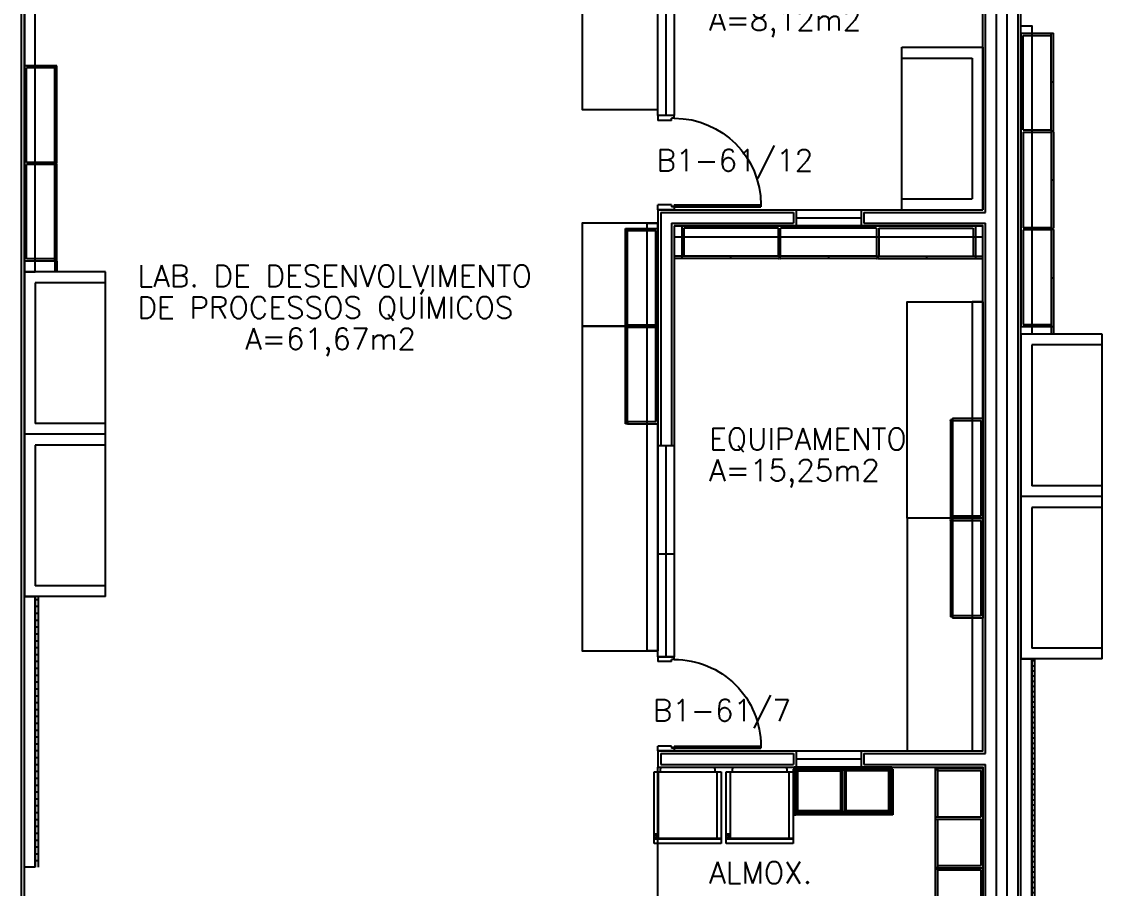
# Model space of a CAD drawing. Header units: inches. Extents: x -15 to 119, y -6 to 56.
# Drawn here: x 54.05 to 64.05, y 37.9 to 45.91 of the extents above; entities that cross this region are included whole.
import ezdxf

# ---------------------------------------------------------------- set-up
doc = ezdxf.new("R2010")
doc.units = ezdxf.units.IN
doc.header["$MEASUREMENT"] = 0
doc.header["$PDMODE"] = 1
doc.linetypes.add('HIDDEN', pattern=[9.525, 6.35, -3.175])
doc.linetypes.add('HIDDEN2', pattern=[4.7625, 3.175, -1.5875])
doc.layers.get('0').update_dxf_attribs({"linetype": 'CONTINUOUS'})
for name, color, linetype in [('ar-alv', 2, 'CONTINUOUS'), ('ar-armario180', 1, 'CONTINUOUS'), ('ar-armarioproj', 1, 'HIDDEN'), ('ar-cap', 2, 'CONTINUOUS'), ('ar-castelo', 2, 'CONTINUOUS'), ('ar-copa', 1, 'CONTINUOUS'), ('ar-esq', 2, 'CONTINUOUS'), ('ar-estc-b', 253, 'CONTINUOUS'), ('ar-grade-lab', 2, 'CONTINUOUS'), ('ar-porta', 1, 'CONTINUOUS'), ('ar-proj', 1, 'HIDDEN'), ('ar-reboco', 2, 'CONTINUOUS'), ('armario piso-teto', 2, 'CONTINUOUS'), ('armario-proj', 1, 'HIDDEN2'), ('armariop-t01', 1, 'CONTINUOUS'), ('banc', 1, 'CONTINUOUS'), ('brs-proj', 1, 'HIDDEN'), ('cap01', 2, 'CONTINUOUS'), ('cap02', 1, 'CONTINUOUS'), ('cong', 7, 'CONTINUOUS'), ('COZ1', 1, 'CONTINUOUS'), ('COZ2', 1, 'CONTINUOUS'), ('ENDEREÇO', 2, 'CONTINUOUS'), ('esq-01', 3, 'CONTINUOUS'), ('esq-02', 2, 'CONTINUOUS'), ('ptm', 2, 'CONTINUOUS')]:
    doc.layers.add(name, color=color, linetype=linetype)
doc.styles.add('UNB-100', font='simplex.shx', dxfattribs={"height": 0.2})
pattern_1 = [(7e-15, (111.31, 42.225), (0, 0.0635), [])]
pattern_2 = [(0, (75.11, 47.725), (0, 0.047625), [])]

# ---------------------------------------------------------------- blocks, each defined once
blk = doc.blocks.new('cp-01p')
at = {"layer": 'cap01'}
for p, q in [((-0.75, 0.75), (-0.75, 0.65)), ((-0.75, 0.75), (0, 0.75)), ((-0.7255, 0.75), (0, 0.75)), ((0, -0.75), (0, 0.75)), ((-0.75, 0.65), (-0.1, 0.65)), ((-0.1, -0.65), (-0.1, 0.65)), ((-0.75, -0.65), (-0.1, -0.65)), ((-0.75, -0.65), (-0.75, -0.75)), ((-0.75, -0.75), (0, -0.75))]:
    blk.add_line(p, q, dxfattribs=at)
at = {"layer": 'cap02'}
blk.add_line((-0.75, 0.65), (-0.75, -0.65), dxfattribs=at)
blk = doc.blocks.new('pm-80-01p')
at = {"layer": 'cong'}
blk.add_point((0, 0), dxfattribs=at)
at = {"layer": 'ptm'}
for p, q in [((0.105, 0.075), (0.105, 0.875)), ((0.125, 0.875), (0.105, 0.875)), ((0.125, 0.075), (0.125, 0.875)), ((0.105, 0.075), (0.08, 0.075)), ((0.08, 0.075), (0.08, -0.075)), ((0.125, 0.075), (0.105, 0.075)), ((0.105, 0.075), (0.105, 0.05)), ((0.125, 0.05), (0.105, 0.05)), ((0.125, 0.05), (0.125, -0.075)), ((0.905, 0.05), (0.905, -0.075)), ((0.905, 0.05), (0.925, 0.05)), ((0.925, 0.075), (0.95, 0.075)), ((0.925, 0.075), (0.925, 0.05)), ((0.95, 0.075), (0.95, -0.075)), ((0.08, -0.075), (0.125, -0.075)), ((0.95, -0.075), (0.905, -0.075))]:
    blk.add_line(p, q, dxfattribs=at)
at = {"layer": 'ptm', "color": 1}
blk.add_arc((0.125, 0.075), 0.8, 360, 90, dxfattribs=at)
blk = doc.blocks.new('esq17-01p')
at = {"layer": 'cong'}
blk.add_point((-0.015, 0), dxfattribs=at)
at = {"layer": 'esq-01', "color": 1}
for p, q in [((2.025, 0), (0.075, 0)), ((1.075, 0.075), (1.075, -0.075))]:
    blk.add_line(p, q, dxfattribs=at)
at = {"layer": 'esq-01'}
blk.add_line((2.025, 0.075), (2.025, -0.075), dxfattribs=at)
at = {"layer": 'esq-02'}
blk.add_lwpolyline([(2.025, 0.075), (0.075, 0.075), (0.075, -0.075), (2.025, -0.075)], close=True, dxfattribs=at)
at = {"rotation": 180}
blk.add_blockref('pm-80-01p', (2.975, 0), dxfattribs=at)
blk = doc.blocks.new('GLDR-01P')
at = {"layer": 'COZ1', "color": 2}
for p, q in [((310, -65), (-310, -65)), ((-310, -65), (-310, -725)), ((310, -725), (310, -65)), ((-310, -725), (310, -725))]:
    blk.add_line(p, q, dxfattribs=at)
at = {"layer": 'COZ2', "color": 2}
for p, q in [((-270, -65), (-270, -680)), ((-250, -40), (-250, -65)), ((230, -20), (-230, -20)), ((250, -65), (250, -40)), ((270, -680), (270, -65)), ((-310, -680), (310, -680)), ((-310, -685), (310, -685)), ((270, -640), (310, -640))]:
    blk.add_line(p, q, dxfattribs=at)
blk.add_circle((290, -660), 9.23, dxfattribs=at)
for centre, start, end in [((-230, -40), 90, 180), ((230, -40), 0, 90)]:
    blk.add_arc(centre, 20, start, end, dxfattribs=at)
blk = doc.blocks.new('bnc-08p')
at = {"layer": 'banc'}
blk.add_lwpolyline([(-1, 0), (1, 0), (1, 0.7), (-1, 0.7)], close=True, dxfattribs=at)
at = {"layer": 'cong'}
blk.add_point((0, 0), dxfattribs=at)
blk = doc.blocks.new('bnc-06p')
at = {"layer": 'banc'}
blk.add_lwpolyline([(-1.075, 0), (1.075, 0), (1.075, 0.7), (-1.075, 0.7)], close=True, dxfattribs=at)
at = {"layer": 'cong'}
blk.add_point((0, 0), dxfattribs=at)
blk = doc.blocks.new('mob-ar2')
at = {"layer": 'ar-armarioproj'}
for p, q in [((-0.9025, 0.3), (-0.9025, 0)), ((-0.0025, 0.3), (-0.9025, 0.3)), ((-0.4525, 0.28), (-0.4525, 0.3)), ((-0.0025, 0.28), (-0.0025, 0.3)), ((0.9025, 0.3), (0.0025, 0.3)), ((0.0025, 0.28), (0.0025, 0.3)), ((0.4525, 0.28), (0.4525, 0.3)), ((0.9025, 0.28), (0.9025, 0.3)), ((-0.8825, 0.28), (-0.9025, 0.28)), ((-0.01, 0.28), (-0.8925, 0.28)), ((-0.8825, 0.28), (-0.8825, 0.02)), ((-0.01, 0.28), (-0.01, 0.02)), ((-0.01, 0.28), (0.01, 0.28)), ((0.01, 0.28), (0.01, 0.02)), ((0.8925, 0.28), (0.01, 0.28)), ((0.8825, 0.28), (0.8825, 0.02)), ((0.8825, 0.28), (0.9025, 0.28)), ((0.9025, 0.28), (0.9025, 0)), ((-0.01, 0.02), (-0.8825, 0.02)), ((0.01, 0), (-0.01, 0)), ((0.8825, 0.02), (0.01, 0.02)), ((-0.01, 0), (-0.9025, 0)), ((0.8825, 0), (0.01, 0)), ((0.9025, 0), (0.8825, 0))]:
    blk.add_line(p, q, dxfattribs=at)
at = {"layer": 'cong'}
blk.add_point((0, 0), dxfattribs=at)
blk = doc.blocks.new('bnc-15p')
at = {"layer": 'banc'}
blk.add_lwpolyline([(-1.5, 0), (1.5, 0), (1.5, 0.7), (-1.5, 0.7)], close=True, dxfattribs=at)
at = {"layer": 'cong'}
blk.add_point((0, 0), dxfattribs=at)
blk = doc.blocks.new('mob-ar3')
at = {"layer": 'ar-armarioproj'}
for p, q in [((-1.3825, 0), (-1.3825, 0.3)), ((-0.49, 0.3), (-1.3825, 0.3)), ((-1.3825, 0.28), (-1.3825, 0.3)), ((-1.3825, 0.28), (-1.3825, 0.3)), ((-0.9325, 0.28), (-0.9325, 0.3)), ((-0.49, 0.3), (-0.4825, 0.3)), ((-0.4825, 0.28), (-0.4825, 0.3)), ((-0.4775, 0.3), (-0.47, 0.3)), ((-0.4775, 0.28), (-0.4775, 0.3)), ((0.415, 0.3), (-0.47, 0.3)), ((-0.0275, 0.28), (-0.0275, 0.3)), ((0.415, 0.3), (0.4225, 0.3)), ((0.4225, 0.28), (0.4225, 0.3)), ((0.4275, 0.28), (0.4275, 0.3)), ((0.4275, 0.3), (0.435, 0.3)), ((0.435, 0.3), (1.3075, 0.3)), ((0.8775, 0.28), (0.8775, 0.3)), ((1.3075, 0.3), (1.3275, 0.3)), ((1.3275, 0), (1.3275, 0.3)), ((-0.48, 0.28), (-1.3825, 0.28)), ((-1.3625, 0.02), (-1.3625, 0.28)), ((-0.49, 0.28), (-0.49, 0.02)), ((0.425, 0.28), (-0.48, 0.28)), ((-0.47, 0.28), (-0.47, 0.02)), ((0.415, 0.02), (0.415, 0.28)), ((0.425, 0.28), (1.3275, 0.28)), ((0.435, 0.02), (0.435, 0.28)), ((1.3075, 0.02), (1.3075, 0.28)), ((-0.49, 0.02), (-1.3625, 0.02)), ((0.415, 0.02), (-0.47, 0.02)), ((0.435, 0.02), (1.3075, 0.02)), ((1.3275, 0), (-1.3825, 0))]:
    blk.add_line(p, q, dxfattribs=at)
at = {"layer": 'cong'}
blk.add_point((-0.025, 0), dxfattribs=at)
blk = doc.blocks.new('mob-ar1')
at = {"layer": 'ar-armarioproj'}
for p, q in [((0.44125, 0.3), (-0.45125, 0.3)), ((-0.45125, 0.28), (-0.45125, 0.3)), ((-0.45125, 0.28), (-0.45125, 0.3)), ((-0.00125, 0.28), (-0.00125, 0.3)), ((0.44125, 0.3), (0.44875, 0.3)), ((0.44875, 0.28), (0.44875, 0.3)), ((0.46125, 0.28), (-0.46125, 0.28)), ((-0.46125, 0), (-0.46125, 0.28)), ((-0.44125, 0.02), (-0.44125, 0.28)), ((0.44125, 0.28), (0.44125, 0.02)), ((0.46125, 0.28), (0.46125, 0)), ((0.46125, 0), (-0.46125, 0)), ((0.44125, 0.02), (-0.44125, 0.02))]:
    blk.add_line(p, q, dxfattribs=at)
at = {"layer": 'cong'}
blk.add_point((0, 0), dxfattribs=at)
blk = doc.blocks.new('mob-ar5')
at = {"layer": 'armario piso-teto'}
for p, q in [((-0.48, 0.44), (0.44, 0.44)), ((-0.48, 0.42), (-0.48, 0.44)), ((-0.48, 0.44), (-0.48, 0.42)), ((-0.48, 0.42), (-0.48, 0)), ((-0.46, 0.42), (-0.48, 0.42)), ((-0.47, 0.42), (-0.03, 0.42)), ((-0.46, 0.42), (-0.46, 0.02)), ((-0.03, 0.44), (-0.03, 0.02)), ((-0.03, 0.44), (-0.03, 0.42)), ((-0.01, 0.44), (-0.01, 0.42)), ((-0.01, 0.44), (-0.01, 0.02)), ((-0.01, 0.42), (0.42, 0.42)), ((0.42, 0.42), (0.42, 0.02)), ((0.42, 0.42), (0.44, 0.42)), ((0.44, 0.44), (0.44, 0)), ((-0.48, 0), (0.44, 0)), ((-0.46, 0.02), (-0.03, 0.02)), ((-0.01, 0.02), (0.42, 0.02))]:
    blk.add_line(p, q, dxfattribs=at)
at = {"layer": 'cong'}
blk.add_point((0, 0), dxfattribs=at)
blk = doc.blocks.new('esq17d-01p')
at = {"layer": 'cong'}
blk.add_point((0.1, 0), dxfattribs=at)
blk.add_point((0.1, 0), dxfattribs=at)
at = {"layer": 'esq-01'}
for p, q in [((1.18, 0.075), (1.18, -0.075)), ((2.17, 0), (0.19, 0))]:
    blk.add_line(p, q, dxfattribs=at)
at = {"layer": 'esq-02'}
blk.add_lwpolyline([(2.17, 0.075), (0.19, 0.075), (0.19, -0.075), (2.17, -0.075), (2.17, 0.075)], close=True, dxfattribs=at)
at = {"layer": 'ptm', "rotation": 180}
blk.add_blockref('pm-80-01p', (3.12, 0), dxfattribs=at)
blk = doc.blocks.new('mob-ar5m')
at = {"layer": 'armario piso-teto'}
for p, q in [((-0.48, 0.42), (-0.48, 0)), ((-0.455, 0.42), (-0.48, 0.42)), ((-0.47, 0.44), (-0.0225, 0.44)), ((-0.47, 0.41), (-0.47, 0.01)), ((-0.47, 0.41), (-0.455, 0.41)), ((-0.46, 0.43), (-0.0325, 0.43)), ((-0.455, 0.41), (-0.455, 0.42)), ((-0.03, 0.42), (-0.03, 0.02)), ((-0.0175, 0.44), (0.43, 0.44)), ((-0.01, 0.42), (-0.01, 0.02)), ((-0.0075, 0.43), (0.42, 0.43)), ((0.415, 0.42), (0.44, 0.42)), ((0.415, 0.41), (0.415, 0.42)), ((0.43, 0.41), (0.415, 0.41)), ((0.43, 0.41), (0.43, 0.01)), ((0.44, 0.42), (0.44, 0)), ((-0.48, 0), (-0.455, 0)), ((-0.47, 0.035), (-0.46, 0.035)), ((-0.47, 0.01), (0.43, 0.01)), ((-0.46, 0.035), (-0.46, 0.02)), ((-0.46, 0.02), (0.42, 0.02)), ((-0.455, 0.01), (-0.455, 0)), ((0.415, 0.01), (0.415, 0)), ((0.44, 0), (0.415, 0)), ((0.42, 0.035), (0.42, 0.02)), ((0.43, 0.035), (0.42, 0.035))]:
    blk.add_line(p, q, dxfattribs=at)
at = {"layer": 'armario piso-teto', "linetype": 'Continuous'}
for p, q in [((-0.47, 0.42), (-0.47, 0.44)), ((-0.46, 0.42), (-0.46, 0.43)), ((-0.0325, 0.42), (-0.0325, 0.43)), ((-0.0325, 0.42), (-0.0075, 0.42)), ((-0.0225, 0.42), (-0.0225, 0.44)), ((-0.0225, 0.42), (-0.0225, 0.44)), ((-0.02, 0.42), (-0.02, 0.405)), ((-0.0175, 0.42), (-0.0175, 0.44)), ((-0.0175, 0.42), (-0.0175, 0.44)), ((-0.0075, 0.42), (-0.0075, 0.43)), ((0.42, 0.42), (0.42, 0.43)), ((0.43, 0.42), (0.43, 0.44)), ((-0.02, 0.02), (-0.02, 0.035))]:
    blk.add_line(p, q, dxfattribs=at)
at = {"layer": 'armario-proj', "linetype": 'HIDDEN2'}
for p, q in [((-0.455, 0.41), (-0.44, 0.41)), ((-0.44, 0.41), (-0.44, 0.02)), ((-0.045, 0.41), (-0.045, 0.02)), ((-0.03, 0.41), (-0.045, 0.41)), ((0.005, 0.41), (0.005, 0.02)), ((0.4, 0.41), (0.4, 0.02)), ((-0.44, 0.035), (-0.045, 0.035)), ((0.005, 0.035), (0.4, 0.035))]:
    blk.add_line(p, q, dxfattribs=at)
at = {"layer": 'armariop-t01', "linetype": 'Continuous'}
for p, q in [((-0.455, 0.42), (-0.0325, 0.42)), ((-0.455, 0.41), (-0.455, 0.02)), ((-0.45, 0.41), (-0.035, 0.41)), ((-0.45, 0.41), (-0.45, 0.025)), ((-0.445, 0.405), (-0.04, 0.405)), ((-0.445, 0.405), (-0.445, 0.03)), ((-0.01, 0.41), (0.005, 0.41)), ((0.415, 0.42), (-0.0075, 0.42)), ((0.41, 0.41), (-0.005, 0.41)), ((0.405, 0.405), (0, 0.405)), ((0.4, 0.4099), (0.415, 0.4099)), ((0.405, 0.405), (0.405, 0.03)), ((0.41, 0.41), (0.41, 0.025)), ((0.415, 0.41), (0.415, 0.02)), ((-0.455, 0), (0.415, 0))]:
    blk.add_line(p, q, dxfattribs=at)
at = {"layer": 'armariop-t01'}
for p, q in [((-0.04, 0.405), (-0.04, 0.03)), ((-0.035, 0.41), (-0.035, 0.025)), ((-0.005, 0.41), (-0.005, 0.025)), ((0, 0.405), (0, 0.03)), ((-0.45, 0.025), (-0.035, 0.025)), ((-0.445, 0.03), (-0.04, 0.03)), ((0.41, 0.025), (-0.005, 0.025)), ((0.405, 0.03), (0, 0.03))]:
    blk.add_line(p, q, dxfattribs=at)
at = {"layer": 'cong'}
blk.add_point((0, 0), dxfattribs=at)
blk = doc.blocks.new('bnc-10p')
at = {"layer": 'banc'}
blk.add_lwpolyline([(-0.475, 0), (0.475, 0), (0.475, 0.7), (-0.475, 0.7)], close=True, dxfattribs=at)
at = {"layer": 'cong'}
blk.add_point((0, 0), dxfattribs=at)
blk = doc.blocks.new('bnc-31p')
at = {"layer": 'banc'}
blk.add_lwpolyline([(-0.9625, 0), (0.9625, 0), (0.9625, 0.7), (-0.9625, 0.7)], close=True, dxfattribs=at)
at = {"layer": 'cong'}
blk.add_point((0, 0), dxfattribs=at)

msp = doc.modelspace()

# ---------------------------------------------------------------- hatches: boundary and pattern name
at = {"layer": 'ar-grade-lab'}
h = msp.add_hatch(dxfattribs=at)
h.set_pattern_fill('LINE', color=256, scale=0.02, style=0)
h.set_pattern_definition(pattern_1)
h.paths.add_polyline_path([(54.175, 40.6), (54.205, 40.6), (54.205, 40.1), (54.175, 40.1)])
h.paths.add_polyline_path([(54.175, 40.1), (54.205, 40.1), (54.205, 39.1), (54.175, 39.1)])
h.paths.add_polyline_path([(54.175, 39.1), (54.205, 39.1), (54.205, 38.1), (54.175, 38.1)])
h.paths.add_polyline_path([(54.6682, 39.5527), (54.1397, 39.5527), (54.1397, 39.8527), (54.6682, 39.8527)], flags=9)
h.paths.add_polyline_path([(55.0887, 39.2781), (54.122, 39.2781), (54.122, 39.5781), (55.0887, 39.5781)], flags=9)
h = msp.add_hatch(dxfattribs=at)
h.set_pattern_fill('LINE', color=256, scale=0.02, style=0)
h.set_pattern_definition(pattern_1)
h.paths.add_polyline_path([(54.175, 40.1), (54.205, 40.1), (54.205, 39.1), (54.175, 39.1)])
h = msp.add_hatch(dxfattribs=at)
h.set_pattern_fill('LINE', color=256, scale=0.015, style=0)
h.set_pattern_definition(pattern_2)
h.paths.add_polyline_path([(63.405, 40.025), (63.375, 40.025), (63.375, 39.1), (63.405, 39.1)])
h = msp.add_hatch(dxfattribs=at)
h.set_pattern_fill('LINE', color=256, scale=0.015, style=0)
h.set_pattern_definition(pattern_2)
h.paths.add_polyline_path([(63.405, 39.1), (63.375, 39.1), (63.375, 38.1), (63.405, 38.1)])
h.paths.add_polyline_path([(63.405, 38.1), (63.375, 38.1), (63.375, 37.175), (63.405, 37.175)])
h.paths.add_polyline_path([(63.2888, 38.2484), (64.0459, 38.2484), (64.0459, 38.5484), (63.2888, 38.5484)], flags=9)
h = msp.add_hatch(dxfattribs=at)
h.set_pattern_fill('LINE', color=256, scale=0.015, style=0)
h.set_pattern_definition(pattern_2)
h.paths.add_polyline_path([(63.405, 39.1), (63.375, 39.1), (63.375, 38.1), (63.405, 38.1)])

# ---------------------------------------------------------------- linework, layer by layer
at = {"layer": 'ar-alv'}
for p, q in [((54.05, 37.175), (54.05, 47.025)), ((54.075, 37.975), (54.075, 47.025)), ((62.95, 44.15), (62.95, 47.025)), ((63.05, 37.175), (63.05, 47.025)), ((63.15, 37.175), (63.15, 47.025)), ((63.25, 37.175), (63.25, 47.025)), ((59.95, 44.15), (61.175, 44.15)), ((59.95, 44.15), (59.95, 41.995)), ((61.175, 44.15), (61.175, 44.05)), ((61.825, 44.15), (62.95, 44.15)), ((61.825, 44.15), (61.825, 44.05)), ((60.05, 44.05), (61.175, 44.05)), ((60.05, 44.05), (60.05, 41.995)), ((61.825, 44.05), (62.95, 44.05)), ((62.95, 39.15), (62.95, 44.05)), ((59.95, 39.15), (61.175, 39.15)), ((59.95, 39.15), (59.95, 39.05)), ((61.175, 39.15), (61.175, 39.05)), ((61.825, 39.15), (62.95, 39.15)), ((61.825, 39.15), (61.825, 39.05)), ((59.95, 39.05), (61.175, 39.05)), ((61.825, 39.05), (62.95, 39.05)), ((62.95, 37.175), (62.95, 39.05))]:
    msp.add_line(p, q, dxfattribs=at)
at = {"layer": 'ar-armarioproj'}
for p, q in [((60.145, 43.745), (60.075, 43.745)), ((60.145, 43.725), (60.075, 43.725)), ((62.855, 43.745), (62.925, 43.745)), ((62.855, 43.725), (62.925, 43.725)), ((63.555, 43.095), (63.555, 43.025)), ((63.575, 43.095), (63.575, 43.025))]:
    msp.add_line(p, q, dxfattribs=at)
at = {"layer": 'ar-castelo'}
for points in [[(54.075, 43.6), (54.175, 43.6), (54.175, 46.1), (54.075, 46.1)], [(63.275, 45.875), (63.375, 45.875), (63.375, 43.025), (63.275, 43.025)], [(59.825, 44.05), (59.925, 44.05), (59.925, 40.1), (59.825, 40.1)], [(60.075, 44.025), (60.075, 43.925), (62.925, 43.925), (62.925, 44.025)], [(62.925, 43.325), (62.825, 43.325), (62.825, 39.175), (62.925, 39.175)], [(54.175, 38.1), (54.075, 38.1), (54.075, 40.6), (54.175, 40.6)], [(63.375, 37.175), (63.275, 37.175), (63.275, 40.025), (63.375, 40.025)]]:
    msp.add_lwpolyline(points, close=True, dxfattribs=at)
at = {"layer": 'ar-grade-lab'}
for p, q in [((54.175, 38.1), (54.175, 40.6)), ((54.205, 38.1), (54.205, 40.6)), ((63.375, 37.175), (63.375, 40.025)), ((63.405, 37.175), (63.405, 40.025))]:
    msp.add_line(p, q, dxfattribs=at)
at = {"layer": 'ar-proj'}
for p, q in [((54.355, 43.7), (54.355, 43.6)), ((54.375, 43.7), (54.375, 43.6))]:
    msp.add_line(p, q, dxfattribs=at)
at = {"layer": 'ar-reboco'}
for p, q in [((54.075, 37.175), (54.075, 47.025)), ((62.925, 44.175), (62.925, 47.025)), ((63.275, 37.1714), (63.275, 47.025)), ((59.925, 44.175), (62.925, 44.175)), ((59.925, 44.175), (59.925, 41.995)), ((61.2, 44.175), (61.2, 44.025)), ((61.8, 44.175), (61.8, 44.025)), ((60.075, 44.025), (62.925, 44.025)), ((60.075, 44.025), (60.075, 41.9938)), ((62.925, 39.175), (62.925, 44.025)), ((62.925, 39.175), (62.925, 41.525)), ((59.925, 39.175), (62.925, 39.175)), ((59.925, 39.175), (59.925, 39.025)), ((61.2, 39.175), (61.2, 39.025)), ((61.8, 39.175), (61.8, 39.025)), ((59.925, 39.025), (62.925, 39.025)), ((62.925, 37.175), (62.925, 39.025))]:
    msp.add_line(p, q, dxfattribs=at)
at = {"layer": 'brs-proj', "linetype": 'ByBlock'}
msp.add_lwpolyline([(59.925, 39.025), (62.925, 39.025), (62.925, 37.175), (59.925, 37.175)], close=True, dxfattribs=at)
at = {"layer": 'esq-01'}
for p, q in [((61.2, 44.1), (61.8, 44.1)), ((61.8, 39.1), (61.2, 39.1))]:
    msp.add_line(p, q, dxfattribs=at)

# ---------------------------------------------------------------- block references
for name, p, rotation in [('mob-ar2', (54.075, 44.6025), 270), ('bnc-15p', (59.225, 41.6), 270), ('mob-ar1', (62.925, 41.7862), 90), ('mob-ar1', (62.925, 40.8637), 90)]:
    msp.add_blockref(name, p, dxfattribs=dict(rotation=rotation))
at = {"xscale": -1}
msp.add_blockref('mob-ar5m', (61.6135, 38.585), dxfattribs=at)
at = {"layer": 'ar-alv', "rotation": 90}
msp.add_blockref('bnc-10p', (59.925, 43.575), dxfattribs=at)
at = {"layer": 'ar-armario180', "xscale": -1, "rotation": 89.99999999999993}
for p in [(62.925, 38.535), (62.925, 37.615)]:
    msp.add_blockref('mob-ar5', p, dxfattribs=at)
at = {"layer": 'ar-armarioproj', "xscale": -1}
for name, p, rotation in [('mob-ar3', (63.275, 44.4775), 270), ('mob-ar2', (59.925, 43.1), 90), ('mob-ar3', (61.5275, 44.025), 180)]:
    msp.add_blockref(name, p, dxfattribs=dict(at, rotation=rotation))
at = {"layer": 'ar-cap', "xscale": -1, "rotation": 180}
msp.add_blockref('cp-01p', (62.925, 44.9252), dxfattribs=at)
at = {"layer": 'ar-cap', "rotation": 180}
for p in [(54.075, 42.85), (63.275, 42.275), (54.075, 41.35), (63.275, 40.775)]:
    msp.add_blockref('cp-01p', p, dxfattribs=at)
at = {"layer": 'ar-copa', "xscale": -0.001000000000004775, "yscale": 0.0009999999999976694, "zscale": 0.001}
for p in [(60.1987, 39.045), (60.8635, 39.045)]:
    msp.add_blockref('GLDR-01P', p, dxfattribs=at)
at = {"layer": 'ar-esq', "xscale": -1, "rotation": 90}
msp.add_blockref('esq17-01p', (60, 42.07), dxfattribs=at)
at = {"layer": 'ar-estc-b', "rotation": 90}
for name, p in [('bnc-31p', (59.925, 46.0625)), ('bnc-06p', (62.925, 40.25))]:
    msp.add_blockref(name, p, dxfattribs=at)
at = {"layer": 'ar-estc-b', "xscale": -1, "rotation": 270}
msp.add_blockref('bnc-08p', (62.225, 42.325), dxfattribs=at)
at = {"layer": 'ar-porta', "xscale": -1, "rotation": 89.9999999999988}
msp.add_blockref('esq17d-01p', (60, 47.215), dxfattribs=at)

# ---------------------------------------------------------------- texts
at = {"layer": 'ENDEREÇO', "style": 'UNB-100'}
for s, p in [('A=8,12m2', (60.3959, 45.8294)), ('B1-61/12', (59.9099, 44.5308)), ('LAB. DE DESENVOLVIMENTO', (55.1188, 43.4616)), ('DE PROCESSOS QUÍMICOS', (55.1188, 43.171)), ('A=61,67m2', (56.1132, 42.8819)), ('EQUIPAMENTO', (60.3959, 41.9574)), ('A=15,25m2', (60.3959, 41.6683)), ('B1-61/7', (59.8766, 39.4502)), ('ALMOX.', (60.3959, 37.9494))]:
    msp.add_text(s, height=0.2, dxfattribs=at).set_placement(p)

doc.saveas('drawing.dxf')
